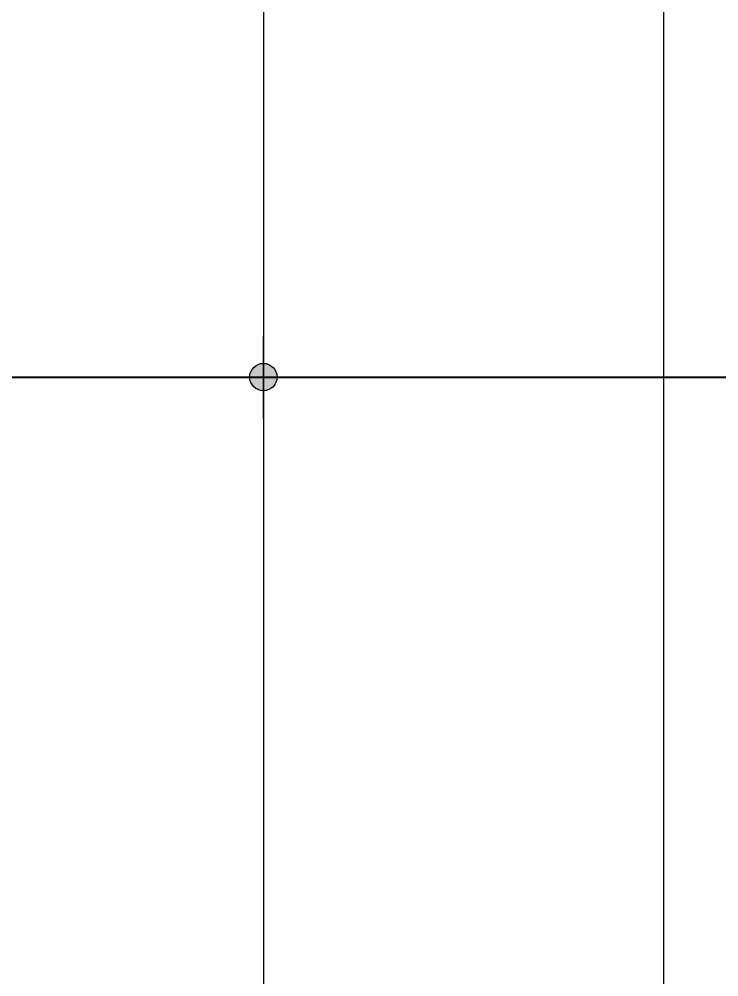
# Model space of a CAD drawing. Header units: inches. Extents: x -4597 to 93300, y -11124 to 5932.
# Drawn here: x 244.88 to 270.49, y -9813.03 to -9777.99 of the extents above; entities that cross this region are included whole.
import ezdxf

# ---------------------------------------------------------------- set-up
doc = ezdxf.new("R2010")
doc.units = ezdxf.units.IN
doc.header["$LTSCALE"] = 0.5
doc.header["$MEASUREMENT"] = 0
doc.header["$PDMODE"] = 66
doc.layers.add('hatch', color=9, linetype='Continuous', lineweight=0)
doc.layers.add('Toilet', color=7, linetype='Continuous', lineweight=25)
doc.styles.get("Standard").update_dxf_attribs({"font": 'arial.ttf'})
doc.dimstyles.new('S8', dxfattribs={"dimtxt": 5, "dimasz": 1, "dimexe": 6, "dimexo": 18, "dimgap": 1.9375, "dimtad": 1, "dimdec": 0, "dimzin": 3, "dimdsep": 46, "dimlunit": 4, "dimtxsty": 'Standard', "dimblk": 'dot 2', "dimcen": 12, "dimse1": 1, "dimse2": 1, "dimclrd": 1, "dimclre": 1, "dimclrt": 256, "dimadec": 0, "dimazin": 0, "dimtfac": 0.75, "dimtdec": 0, "dimtix": 1, "dimtmove": 1, "dimatfit": 3, "dimldrblk": 'DOT', "dimfxl": 1, "dimtolj": 1, "dimtzin": 0, "dimlwd": 9, "dimlwe": 9, "dimarcsym": 0})

# ---------------------------------------------------------------- blocks, each defined once
blk = doc.blocks.new('dot1')
at = {"layer": 'hatch'}
h = blk.add_hatch(color=256, dxfattribs=at)
edge = h.paths.add_edge_path()
edge.add_arc((0, 0), 1, 0, 360)
for p, q in [((0, 3), (0, -3)), ((3, 0), (-3, 0))]:
    blk.add_line(p, q, dxfattribs=at)
blk.add_circle((0, 0), 1, dxfattribs=at)
blk = doc.blocks.new('dot 2')
at = {"layer": 'hatch', "xscale": 0.5, "yscale": 0.5, "zscale": 0.5}
blk.add_blockref('dot1', (0, 0), dxfattribs=at)
blk = doc.blocks.new('*D233')
at = {"layer": 'Defpoints', "color": 0, "transparency": 16777216}
for p in [(83.442, -9698.083), (207.225, -9791.083), (253.819, -9791.083)]:
    blk.add_point(p, dxfattribs=at)
at = {"layer": 'Toilet', "color": 1, "lineweight": 9, "transparency": 16777216}
blk.add_line((253.819, -9699.083), (253.819, -9790.083), dxfattribs=at)
for p, rotation in [((253.819, -9698.083), 90), ((253.819, -9791.083), 270)]:
    blk.add_blockref('dot 2', p, dxfattribs=dict(at, rotation=rotation))
at = {"layer": 'Toilet', "transparency": 16777216, "insert": (249.328, -9744.583), "char_height": 5, "attachment_point": 5, "rotation": 90}
blk.add_mtext('\\A1;7\'-9"', dxfattribs=at)
blk = doc.blocks.new('_Dot')
at = {"color": 0, "linetype": 'ByBlock', "lineweight": -2}
blk.add_line((-0.5, 0), (-1, 0), dxfattribs=at)
at = {"color": 0, "linetype": 'ByBlock', "const_width": 0.5}
blk.add_lwpolyline([(-0.25, 0, 1), (0.25, 0, 1)], format="xyb", close=True, dxfattribs=at)
blk = doc.blocks.new('*D234')
at = {"layer": 'Defpoints', "color": 0, "transparency": 16777216}
for p in [(207.225, -9791.083), (213.382, -9930.083), (253.819, -9930.083)]:
    blk.add_point(p, dxfattribs=at)
at = {"layer": 'Toilet', "color": 1, "lineweight": 9, "transparency": 16777216}
blk.add_line((253.819, -9792.083), (253.819, -9929.083), dxfattribs=at)
for p, rotation in [((253.819, -9791.083), 90), ((253.819, -9930.083), 270)]:
    blk.add_blockref('dot 2', p, dxfattribs=dict(at, rotation=rotation))
at = {"layer": 'Toilet', "transparency": 16777216, "insert": (249.371, -9860.583), "char_height": 5, "attachment_point": 5, "rotation": 90}
blk.add_mtext('\\A1;11\'-7"', dxfattribs=at)
blk = doc.blocks.new('*D237')
at = {"layer": 'Defpoints', "color": 0, "transparency": 16777216}
for p in [(83.442, -9691.083), (268.478, -9691.083), (224.085, -10178.689)]:
    blk.add_point(p, dxfattribs=at)
at = {"layer": 'Toilet', "color": 1, "lineweight": 9, "transparency": 16777216}
blk.add_line((268.478, -10177.689), (268.478, -9692.083), dxfattribs=at)
for p, rotation in [((268.478, -9691.083), 90), ((268.478, -10178.689), 270)]:
    blk.add_blockref('dot 2', p, dxfattribs=dict(at, rotation=rotation))
at = {"layer": 'Toilet', "transparency": 16777216, "insert": (263.987, -9934.886), "char_height": 5, "attachment_point": 5, "rotation": 90}
blk.add_mtext('\\A1;40\'-8"', dxfattribs=at)

msp = doc.modelspace()

# ---------------------------------------------------------------- linework, layer by layer
at = {"layer": 'Toilet'}
msp.add_line((-146.881, -9791.083), (282.47, -9791.083), dxfattribs=at)

# ---------------------------------------------------------------- dimensions: what is measured, and where the dimension line sits
for base, p1, p2, picture, middle in [((268.478, -9691.083), (224.085, -10178.689), (83.442, -9691.083), '*D237', (263.987, -9934.886)), ((253.819, -9791.083), (83.442, -9698.083), (207.225, -9791.083), '*D233', (249.328, -9744.583)), ((253.819, -9930.083), (207.225, -9791.083), (213.382, -9930.083), '*D234', (249.371, -9860.583))]:
    dim = msp.add_linear_dim(base=base, p1=p1, p2=p2, angle=90, dimstyle='S8', override={"dimfxl": 2, "dimfxlon": 1, "dimarcsym": 1}, dxfattribs=at)
    dim.commit()
    dim.dimension.update_dxf_attribs({"geometry": picture, "text_midpoint": middle})

doc.saveas('drawing.dxf')
